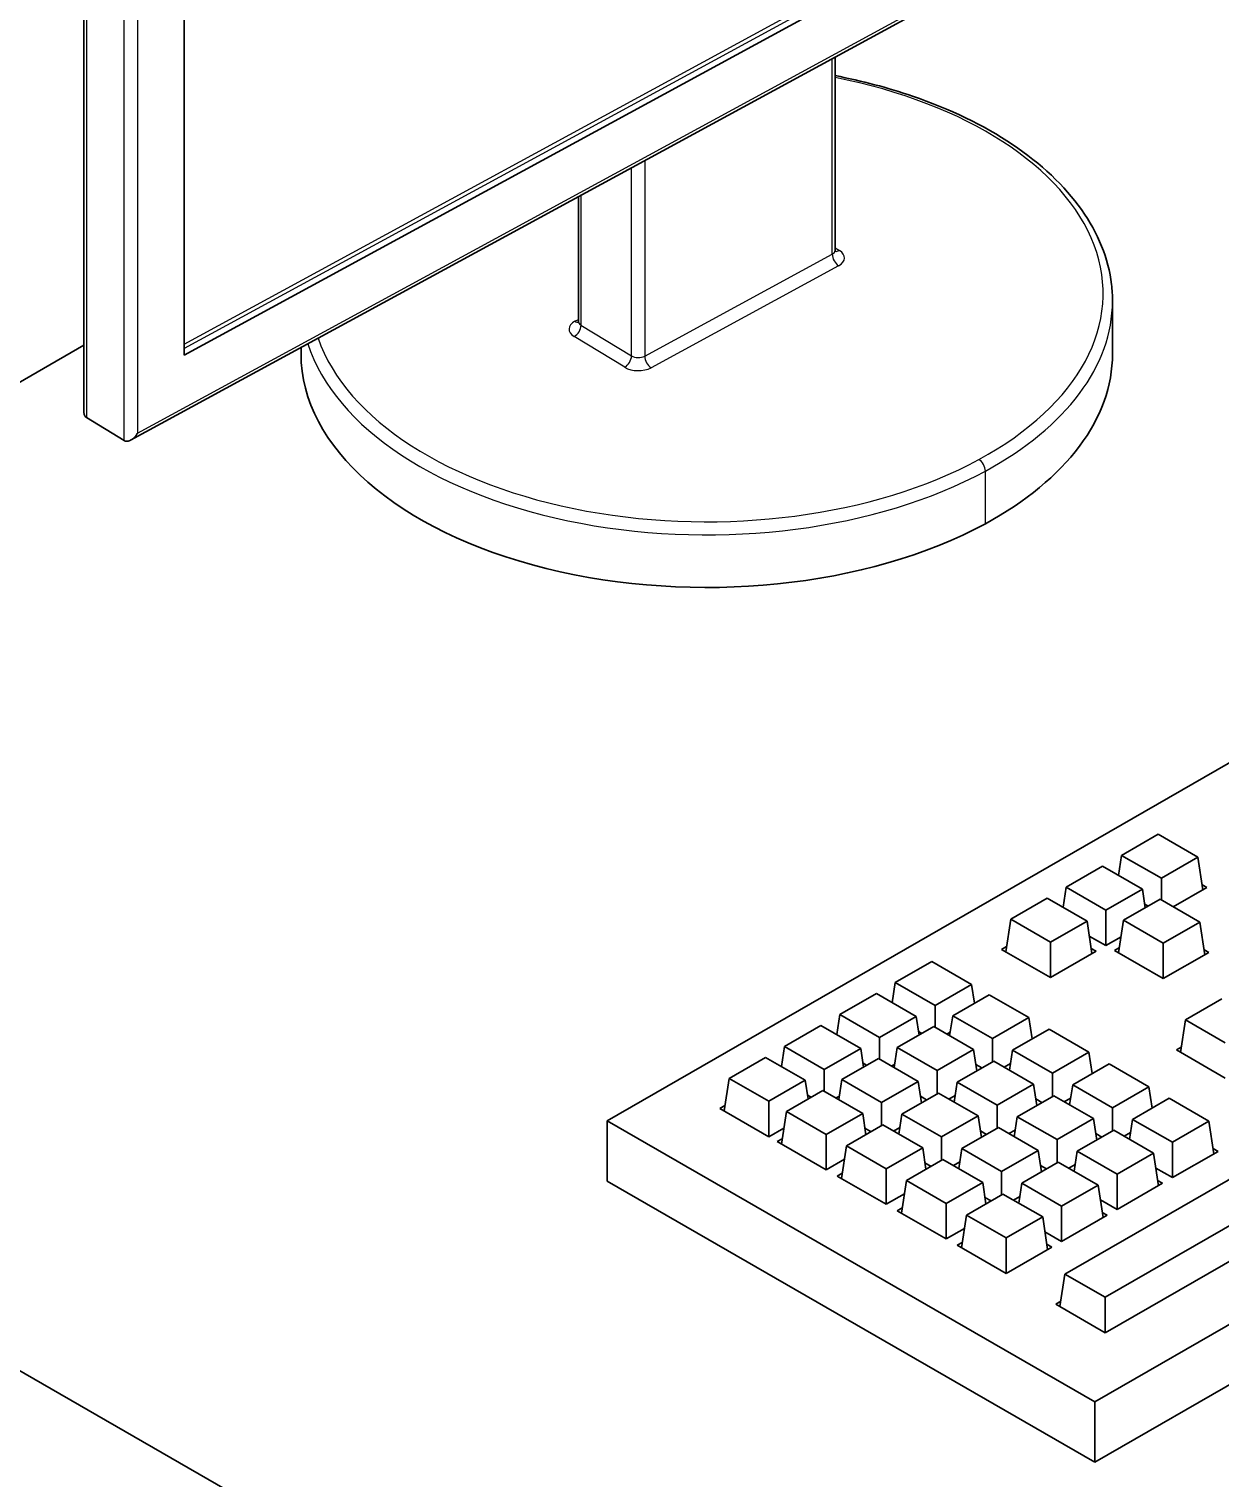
# Model space of a CAD drawing. Header units: millimetres. Extents: x 0 to 84100, y 0 to 59400.
# Drawn here: x 67444.7 to 67767.6, y 17620.9 to 18013.8 of the extents above; entities that cross this region are included whole.
import ezdxf

# ---------------------------------------------------------------- set-up
doc = ezdxf.new("R2010")
doc.units = ezdxf.units.MM
doc.header["$LTSCALE"] = 100
doc.layers.add('Visible (ISO)', color=7, linetype='Continuous', lineweight=35)
doc.layers.add('Visible Narrow (ISO)', color=7, linetype='Continuous', lineweight=25)

msp = doc.modelspace()

# ---------------------------------------------------------------- linework, layer by layer
at = {"layer": 'Visible (ISO)'}
for p, q in [((67459.63, 17909.96), (67459.63, 18178.62)), ((67486.85, 18162.43), (67486.85, 17925.34)), ((67486.85, 17925.34), (67828.53, 18111.19)), ((67842.01, 18103.37), (67472.3, 17902.27)), ((67663.3, 17953.77), (67663.3, 18006.16)), ((67593.71, 17968.31), (67593.71, 17934.46)), ((67601.48, 17717.72), (67993.22, 17943.3)), ((67738.5, 17925.69), (67738.5, 17939.96)), ((67209.54, 17784), (67459.63, 17928.01)), ((67518.5, 17925.69), (67518.5, 17927.41)), ((67460.32, 17908.39), (67470.57, 17902.15)), ((68125.45, 17867.16), (67733.71, 17641.57)), ((67733.71, 17625.22), (68125.45, 17850.81)), ((67740.96, 17789.72), (67750.86, 17795.42)), ((67750.86, 17795.42), (67761.64, 17789.21)), ((67740.13, 17784.29), (67740.96, 17789.72)), ((67751.74, 17783.51), (67740.96, 17789.72)), ((67761.64, 17789.21), (67751.74, 17783.51)), ((67762.98, 17780.38), (67761.64, 17789.21)), ((67725.93, 17781.07), (67735.83, 17786.77)), ((67735.83, 17786.77), (67746.61, 17780.56)), ((67775.23, 17458.24), (67209.54, 17784)), ((67725.11, 17775.64), (67725.93, 17781.07)), ((67736.71, 17774.86), (67725.93, 17781.07)), ((67746.61, 17780.56), (67736.71, 17774.86)), ((67747.38, 17775.5), (67746.61, 17780.56)), ((67751.74, 17777.6), (67751.74, 17783.51)), ((67764.11, 17781.03), (67754.95, 17775.76)), ((67762.76, 17781.81), (67764.11, 17781.03)), ((67710.9, 17772.41), (67720.8, 17778.11)), ((67720.8, 17778.11), (67731.59, 17771.9)), ((67741.49, 17772.11), (67751.39, 17777.81)), ((67748.18, 17775.96), (67747.23, 17776.51)), ((67751.39, 17777.81), (67762.17, 17771.6)), ((67709.57, 17763.58), (67710.9, 17772.41)), ((67721.69, 17766.2), (67710.9, 17772.41)), ((67736.71, 17765.26), (67736.71, 17774.86)), ((67731.59, 17771.9), (67721.69, 17766.2)), ((67732.92, 17763.07), (67731.59, 17771.9)), ((67740.15, 17763.28), (67741.49, 17772.11)), ((67752.27, 17765.9), (67741.49, 17772.11)), ((67762.17, 17771.6), (67752.27, 17765.9)), ((67763.51, 17762.77), (67762.17, 17771.6)), ((67708.43, 17764.24), (67709.79, 17765.02)), ((67721.69, 17756.6), (67721.69, 17766.2)), ((67736.71, 17765.26), (67732.2, 17767.85)), ((67732.71, 17764.51), (67734.06, 17763.73)), ((67740.81, 17767.61), (67736.71, 17765.26)), ((67739.01, 17763.93), (67740.37, 17764.71)), ((67752.27, 17756.3), (67752.27, 17765.9)), ((67679.61, 17755.21), (67689.51, 17760.91)), ((67689.51, 17760.91), (67700.3, 17754.7)), ((67721.69, 17756.6), (67708.43, 17764.24)), ((67734.06, 17763.73), (67721.69, 17756.6)), ((67752.27, 17756.3), (67739.01, 17763.93)), ((67764.64, 17763.42), (67752.27, 17756.3)), ((67763.29, 17764.2), (67764.64, 17763.42)), ((67678.79, 17749.78), (67679.61, 17755.21)), ((67690.4, 17749), (67679.61, 17755.21)), ((67700.3, 17754.7), (67690.4, 17749)), ((67701.06, 17749.64), (67700.3, 17754.7)), ((67664.59, 17746.56), (67674.49, 17752.26)), ((67674.49, 17752.26), (67685.27, 17746.05)), ((67690.4, 17743.09), (67690.4, 17749)), ((67695.17, 17746.25), (67705.07, 17751.95)), ((67705.07, 17751.95), (67715.85, 17745.74)), ((67758.28, 17745.13), (67768.18, 17750.83)), ((67663.77, 17741.13), (67664.59, 17746.56)), ((67675.37, 17740.35), (67664.59, 17746.56)), ((67685.27, 17746.05), (67675.37, 17740.35)), ((67686.04, 17740.99), (67685.27, 17746.05)), ((67694.35, 17740.82), (67695.17, 17746.25)), ((67705.95, 17740.04), (67695.17, 17746.25)), ((67715.85, 17745.74), (67705.95, 17740.04)), ((67716.73, 17739.94), (67715.85, 17745.74)), ((67756.94, 17736.3), (67758.28, 17745.13)), ((67769.06, 17738.92), (67758.28, 17745.13)), ((67649.56, 17737.9), (67659.46, 17743.6)), ((67659.46, 17743.6), (67670.25, 17737.39)), ((67680.15, 17737.6), (67690.04, 17743.3)), ((67686.84, 17741.45), (67685.89, 17742)), ((67690.04, 17743.3), (67700.83, 17737.09)), ((67694.49, 17741.76), (67693.61, 17741.25)), ((67711.43, 17736.89), (67721.33, 17742.59)), ((67721.33, 17742.59), (67732.12, 17736.38)), ((67648.74, 17732.47), (67649.56, 17737.9)), ((67660.35, 17731.69), (67649.56, 17737.9)), ((67670.25, 17737.39), (67660.35, 17731.69)), ((67671.01, 17732.34), (67670.25, 17737.39)), ((67675.37, 17734.44), (67675.37, 17740.35)), ((67679.32, 17732.17), (67680.15, 17737.6)), ((67690.93, 17731.39), (67680.15, 17737.6)), ((67700.83, 17737.09), (67690.93, 17731.39)), ((67701.71, 17731.28), (67700.83, 17737.09)), ((67705.95, 17733.73), (67705.95, 17740.04)), ((67710.61, 17731.45), (67711.43, 17736.89)), ((67722.22, 17730.68), (67711.43, 17736.89)), ((67755.81, 17736.96), (67757.16, 17737.74)), ((67769.06, 17729.32), (67755.81, 17736.96)), ((67634.54, 17729.25), (67644.44, 17734.95)), ((67644.44, 17734.95), (67655.22, 17728.74)), ((67665.12, 17728.94), (67675.02, 17734.65)), ((67671.81, 17732.8), (67670.86, 17733.34)), ((67675.02, 17734.65), (67685.8, 17728.44)), ((67679.46, 17733.1), (67678.58, 17732.59)), ((67696.41, 17728.23), (67706.31, 17733.93)), ((67703.1, 17732.08), (67701.44, 17733.04)), ((67706.31, 17733.93), (67717.09, 17727.72)), ((67710.89, 17733.28), (67709.16, 17732.29)), ((67732.12, 17736.38), (67722.22, 17730.68)), ((67727.7, 17727.52), (67737.6, 17733.22)), ((67733, 17730.57), (67732.12, 17736.38)), ((67737.6, 17733.22), (67748.38, 17727.01)), ((67633.2, 17720.42), (67634.54, 17729.25)), ((67645.32, 17723.04), (67634.54, 17729.25)), ((67660.35, 17725.79), (67660.35, 17731.69)), ((67690.93, 17725.08), (67690.93, 17731.39)), ((67722.22, 17724.36), (67722.22, 17730.68)), ((67655.22, 17728.74), (67645.32, 17723.04)), ((67650.09, 17720.29), (67659.99, 17725.99)), ((67655.99, 17723.69), (67655.22, 17728.74)), ((67659.99, 17725.99), (67670.78, 17719.78)), ((67664.3, 17723.51), (67665.12, 17728.94)), ((67675.9, 17722.73), (67665.12, 17728.94)), ((67685.8, 17728.44), (67675.9, 17722.73)), ((67681.38, 17719.58), (67691.28, 17725.28)), ((67686.68, 17722.63), (67685.8, 17728.44)), ((67691.28, 17725.28), (67702.07, 17719.07)), ((67695.59, 17722.8), (67696.41, 17728.23)), ((67707.19, 17722.02), (67696.41, 17728.23)), ((67717.09, 17727.72), (67707.19, 17722.02)), ((67717.97, 17721.92), (67717.09, 17727.72)), ((67726.88, 17722.09), (67727.7, 17727.52)), ((67738.48, 17721.31), (67727.7, 17727.52)), ((67748.38, 17727.01), (67738.48, 17721.31)), ((67749.26, 17721.21), (67748.38, 17727.01)), ((67632.06, 17721.07), (67633.42, 17721.86)), ((67645.32, 17713.44), (67645.32, 17723.04)), ((67656.78, 17724.14), (67655.83, 17724.69)), ((67664.44, 17724.45), (67663.56, 17723.94)), ((67675.9, 17716.42), (67675.9, 17722.73)), ((67688.07, 17723.43), (67686.42, 17724.39)), ((67695.86, 17724.63), (67694.14, 17723.64)), ((67707.19, 17715.71), (67707.19, 17722.02)), ((67712.67, 17718.87), (67722.57, 17724.57)), ((67719.36, 17722.72), (67717.7, 17723.67)), ((67722.57, 17724.57), (67733.36, 17718.36)), ((67727.15, 17723.92), (67725.43, 17722.92)), ((67738.48, 17715), (67738.48, 17721.31)), ((67743.96, 17718.15), (67753.86, 17723.85)), ((67753.86, 17723.85), (67764.64, 17717.65)), ((67733.71, 17641.57), (67601.48, 17717.72)), ((67601.48, 17701.36), (67601.48, 17717.72)), ((67645.32, 17713.44), (67632.06, 17721.07)), ((67648.76, 17711.46), (67650.09, 17720.29)), ((67660.88, 17714.08), (67650.09, 17720.29)), ((67670.78, 17719.78), (67660.88, 17714.08)), ((67671.66, 17713.98), (67670.78, 17719.78)), ((67680.56, 17714.15), (67681.38, 17719.58)), ((67692.17, 17713.37), (67681.38, 17719.58)), ((67702.07, 17719.07), (67692.17, 17713.37)), ((67702.94, 17713.27), (67702.07, 17719.07)), ((67711.85, 17713.44), (67712.67, 17718.87)), ((67723.46, 17712.66), (67712.67, 17718.87)), ((67733.36, 17718.36), (67723.46, 17712.66)), ((67734.23, 17712.55), (67733.36, 17718.36)), ((67743.14, 17712.72), (67743.96, 17718.15)), ((67754.75, 17711.94), (67743.96, 17718.15)), ((67764.64, 17717.65), (67754.75, 17711.94)), ((67765.98, 17708.81), (67764.64, 17717.65)), ((67649.41, 17715.8), (67645.32, 17713.44)), ((67660.88, 17704.48), (67660.88, 17714.08)), ((67666.36, 17710.93), (67676.26, 17716.63)), ((67673.05, 17714.78), (67671.39, 17715.73)), ((67676.26, 17716.63), (67687.04, 17710.42)), ((67680.84, 17715.98), (67679.11, 17714.98)), ((67692.17, 17707.06), (67692.17, 17713.37)), ((67697.65, 17710.21), (67707.55, 17715.91)), ((67704.34, 17714.07), (67702.68, 17715.02)), ((67707.55, 17715.91), (67718.33, 17709.7)), ((67712.13, 17715.26), (67710.4, 17714.27)), ((67728.94, 17709.5), (67738.84, 17715.2)), ((67735.63, 17713.35), (67733.97, 17714.31)), ((67738.84, 17715.2), (67749.62, 17708.99)), ((67743.42, 17714.55), (67741.69, 17713.56)), ((67647.62, 17712.12), (67648.97, 17712.9)), ((67660.88, 17704.48), (67647.62, 17712.12)), ((67665.02, 17702.1), (67666.36, 17710.93)), ((67677.14, 17704.72), (67666.36, 17710.93)), ((67687.04, 17710.42), (67677.14, 17704.72)), ((67687.92, 17704.61), (67687.04, 17710.42)), ((67696.82, 17704.78), (67697.65, 17710.21)), ((67708.43, 17704), (67697.65, 17710.21)), ((67718.33, 17709.7), (67708.43, 17704)), ((67719.21, 17703.9), (67718.33, 17709.7)), ((67723.46, 17706.35), (67723.46, 17712.66)), ((67728.11, 17704.07), (67728.94, 17709.5)), ((67739.72, 17703.29), (67728.94, 17709.5)), ((67754.75, 17702.34), (67754.75, 17711.94)), ((67767.12, 17709.47), (67754.75, 17702.34)), ((67765.76, 17710.25), (67767.12, 17709.47)), ((67665.81, 17707.32), (67660.88, 17704.48)), ((67682.62, 17701.56), (67692.52, 17707.26)), ((67689.31, 17705.41), (67687.65, 17706.37)), ((67692.52, 17707.26), (67703.3, 17701.05)), ((67697.1, 17706.61), (67695.38, 17705.62)), ((67713.91, 17700.85), (67723.81, 17706.55)), ((67720.6, 17704.7), (67718.94, 17705.66)), ((67723.81, 17706.55), (67734.59, 17700.34)), ((67725.58, 17676.21), (67781.08, 17708.18)), ((67728.39, 17705.9), (67726.67, 17704.9)), ((67749.62, 17708.99), (67739.72, 17703.29)), ((67750.96, 17700.16), (67749.62, 17708.99)), ((67663.88, 17702.75), (67665.24, 17703.53)), ((67677.14, 17695.12), (67663.88, 17702.75)), ((67677.14, 17695.12), (67677.14, 17704.72)), ((67681.28, 17692.73), (67682.62, 17701.56)), ((67693.4, 17695.35), (67682.62, 17701.56)), ((67708.43, 17697.69), (67708.43, 17704)), ((67792.05, 17701.87), (67736.54, 17669.9)), ((67739.72, 17693.69), (67739.72, 17703.29)), ((67754.75, 17702.34), (67750.23, 17704.94)), ((67750.74, 17701.6), (67752.09, 17700.82)), ((67601.48, 17701.36), (67733.71, 17625.22)), ((67682.07, 17697.96), (67677.14, 17695.12)), ((67703.3, 17701.05), (67693.4, 17695.35)), ((67698.88, 17692.2), (67708.78, 17697.9)), ((67704.18, 17695.25), (67703.3, 17701.05)), ((67708.78, 17697.9), (67719.57, 17691.69)), ((67713.09, 17695.42), (67713.91, 17700.85)), ((67724.69, 17694.64), (67713.91, 17700.85)), ((67734.59, 17700.34), (67724.69, 17694.64)), ((67735.93, 17691.51), (67734.59, 17700.34)), ((67752.09, 17700.82), (67739.72, 17693.69)), ((67680.15, 17693.39), (67681.5, 17694.17)), ((67693.4, 17685.75), (67693.4, 17695.35)), ((67705.57, 17696.05), (67703.92, 17697)), ((67713.36, 17697.24), (67711.64, 17696.25)), ((67724.69, 17685.04), (67724.69, 17694.64)), ((67739.72, 17693.69), (67735.21, 17696.29)), ((67794.52, 17693.69), (67736.54, 17660.3)), ((67693.4, 17685.75), (67680.15, 17693.39)), ((67697.55, 17683.36), (67698.88, 17692.2)), ((67709.67, 17685.99), (67698.88, 17692.2)), ((67719.57, 17691.69), (67709.67, 17685.99)), ((67720.9, 17682.86), (67719.57, 17691.69)), ((67737.07, 17692.16), (67724.69, 17685.04)), ((67735.71, 17692.94), (67737.07, 17692.16)), ((67698.34, 17688.59), (67693.4, 17685.75)), ((67709.67, 17676.38), (67709.67, 17685.99)), ((67724.69, 17685.04), (67720.18, 17687.64)), ((67696.41, 17684.02), (67697.76, 17684.8)), ((67709.67, 17676.38), (67696.41, 17684.02)), ((67722.04, 17683.51), (67709.67, 17676.38)), ((67720.69, 17684.29), (67722.04, 17683.51)), ((67724.24, 17667.38), (67725.58, 17676.21)), ((67736.54, 17669.9), (67725.58, 17676.21)), ((67723.1, 17668.04), (67724.46, 17668.82)), ((67736.54, 17660.3), (67723.1, 17668.04)), ((67736.54, 17660.3), (67736.54, 17669.9)), ((67733.71, 17641.57), (67733.71, 17625.22))]:
    msp.add_line(p, q, dxfattribs=at)
for major_axis, start_param, end_param in [((-110, 0), 0, 2.327689), ((110, 0), 5.469282, 6.283185)]:
    msp.add_ellipse((67628.5, 17925.69), major_axis=major_axis, ratio=0.575862, start_param=start_param, end_param=end_param, dxfattribs=at)
for points, knots in [([(67663.3, 18001.1), (67670.58, 17999.69), (67677.62, 17997.83), (67694.39, 17992.08), (67703.58, 17987.65), (67719.14, 17977.24), (67725.5, 17971.27), (67734.6, 17958.41), (67737.4, 17951.52), (67738.41, 17943), (67738.5, 17941.48), (67738.5, 17939.96)], [2.652664, 2.652664, 2.652664, 2.652664, 2.864098, 2.864098, 3.18773, 3.18773, 3.511495, 3.511495, 3.829801, 3.829801, 3.898485, 3.898485, 3.898485, 3.898485]), ([(67663.39, 17953.41), (67663.39, 17953.41), (67663.38, 17953.42), (67663.36, 17953.46), (67663.34, 17953.5), (67663.31, 17953.62), (67663.3, 17953.7), (67663.3, 17953.77)], [3.4921334, 3.4921334, 3.4921334, 3.4921334, 3.5957283, 3.5957283, 3.7471069, 3.7471069, 3.8984855, 3.8984855, 3.8984855, 3.8984855]), ([(67593.71, 17934.46), (67593.71, 17934.38), (67593.7, 17934.3), (67593.66, 17934.18), (67593.64, 17934.13), (67593.62, 17934.1), (67593.62, 17934.1), (67593.62, 17934.1)], [0.7568928, 0.7568928, 0.7568928, 0.7568928, 0.9196735, 0.9196735, 1.0824542, 1.0824542, 1.1632449, 1.1632449, 1.1632449, 1.1632449])]:
    msp.add_open_spline(points, degree=3, knots=knots, dxfattribs=at)
for points, weights in [([(67460.32, 17908.39), (67459.88, 17908.66), (67459.63, 17909.2), (67459.63, 17909.96)], [1, 0.905728540756, 0.856970808651, 0.853726803686]), ([(67474.16, 17904.16), (67473.07, 17902.36), (67471.59, 17901.52), (67470.57, 17902.15)], [1, 0.804737854124, 0.804737854124, 1])]:
    msp.add_rational_spline(points, weights, degree=3, dxfattribs=at)
at = {"layer": 'Visible Narrow (ISO)'}
for p, q in [((67460.32, 18178.18), (67460.32, 17908.39)), ((67470.57, 17902.15), (67470.57, 18171.94)), ((67474.16, 18169.8), (67474.16, 17904.16)), ((67486.85, 17928.34), (67825.91, 18112.77)), ((67826.99, 18112.13), (67486.85, 17927.11)), ((67474.16, 17904.16), (67841.22, 18103.82)), ((67662.5, 17952.71), (67662.5, 18005.73)), ((67611.67, 17978.08), (67611.67, 17925.06)), ((67608.08, 17925.12), (67608.08, 17976.13)), ((67594.4, 17968.69), (67594.4, 17933.46)), ((67663.3, 17954.41), (67664.45, 17953.7)), ((67611.67, 17925.06), (67662.5, 17952.71)), ((67664.25, 17949.57), (67613.42, 17921.92)), ((67592.76, 17934.51), (67593.71, 17935.03)), ((67594.4, 17933.46), (67608.08, 17925.12)), ((67606.24, 17922.04), (67592.56, 17930.38)), ((67704.04, 17879.64), (67704.04, 17893.91))]:
    msp.add_line(p, q, dxfattribs=at)
for centre, major_axis, ratio, start_param, end_param in [((67628.5, 17942.04), (107.46, 0), 0.575862, 5.469282, 7.524252), ((67660.76, 17953.77), (2.54, 0), 0.575862, 5.469282, 6.283185), ((67664.45, 17955.78), (-1.32, -2.17), 0.594335, 0.151068, 0.79813), ((67660.76, 17951.69), (5.08, 0), 0.575862, 5.469282, 7.040078), ((67664.25, 17951.64), (1.21, -2.23), 0.561382, 3.942776, 5.513572), ((67628.5, 17939.96), (110, 0), 0.575862, 5.469282, 6.283185), ((67596.25, 17932.39), (-5.08, 0), 0.575862, 5.469282, 7.040078), ((67592.56, 17932.45), (-1.32, -2.17), 0.594335, 0.79813, 2.368926), ((67592.76, 17936.59), (1.21, -2.23), 0.561382, 5.513572, 6.072322), ((67596.25, 17934.46), (-2.54, 0), 0.575862, 0, 0.756893), ((67628.5, 17942.04), (-107.46, 0), 0.575862, 0.197139, 2.327689), ((67628.5, 17939.96), (-110, 0), 0.575862, 0.183425, 2.327689), ((67606.24, 17924.11), (1.32, 2.17), 0.594335, 3.939723, 5.510519), ((67609.93, 17924.05), (-5.08, 0), 0.575862, 0.756893, 2.327689), ((67609.93, 17926.12), (2.54, 0), 0.575862, 3.898485, 5.469282), ((67613.42, 17924), (1.21, -2.23), 0.561382, 3.942776, 5.513572), ((67702.29, 17894.98), (1.21, -2.23), 0.561382, 0.801183, 2.371979)]:
    msp.add_ellipse(centre, major_axis=major_axis, ratio=ratio, start_param=start_param, end_param=end_param, dxfattribs=at)

doc.saveas('drawing.dxf')
